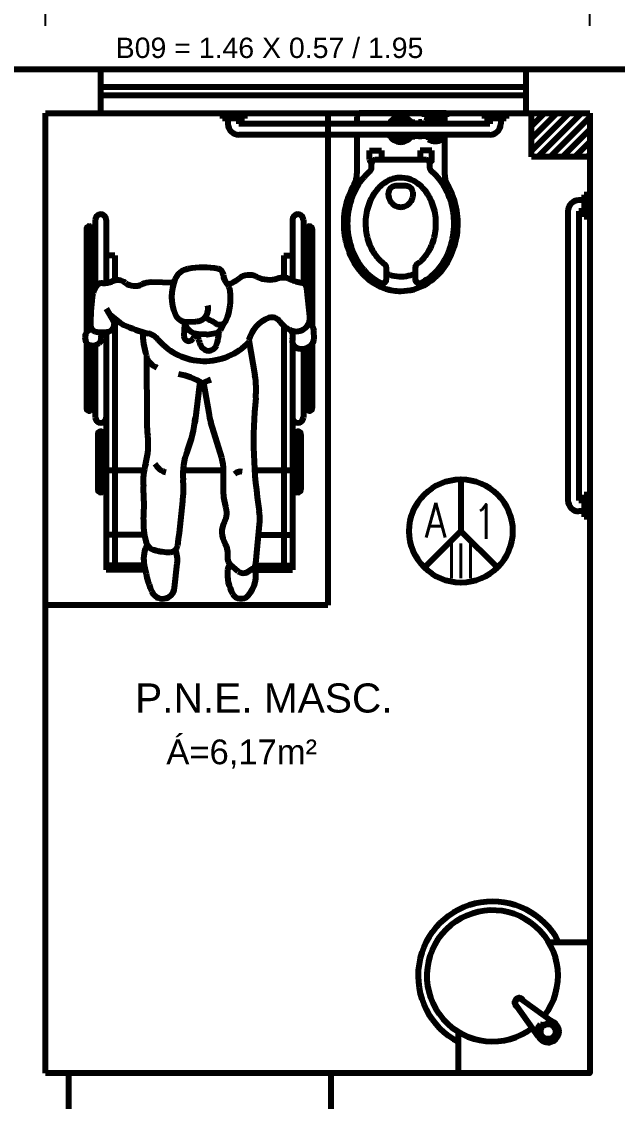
# Model space of a CAD drawing. Header units: metres. Extents: x -15851 to -15710, y 6781 to 6850.
# Drawn here: x -15739.144 to -15737.096, y 6834.722 to 6838.433 of the extents above; entities that cross this region are included whole.
import ezdxf
from ezdxf.enums import TextEntityAlignment as Align

# ---------------------------------------------------------------- set-up
doc = ezdxf.new("R2010")
doc.units = ezdxf.units.M
for name, color, linetype, lineweight in [('BANCADA', 152, 'Continuous', 30), ('cota', 18, 'Continuous', 9), ('parede', 8, 'Continuous', 80)]:
    doc.layers.add(name, color=color, linetype=linetype, lineweight=lineweight)
doc.styles.add('AMBI', font='arial.ttf')
doc.styles.add('arial', font='arial.ttf')
doc.styles.add('STYLE1', font='romans.shx')
doc.dimstyles.new('1-50', dxfattribs={"dimtxt": 0.15, "dimasz": 0.05, "dimexe": 0.1, "dimexo": 0.15, "dimgap": 0.05, "dimtad": 1, "dimzin": 4, "dimdsep": 46, "dimtxsty": 'arial', "dimblk": 'ARCHTICK', "dimcen": 0, "dimdle": 0.08, "dimclrd": 256, "dimclre": 256, "dimclrt": 256, "dimadec": 1, "dimazin": 0, "dimtfac": 1, "dimtix": 1, "dimtmove": 0, "dimatfit": 0, "dimldrblk": 'ARCHTICK', "dimfxl": 1, "dimtolj": 1, "dimarcsym": 0})

# ---------------------------------------------------------------- blocks, each defined once
blk = doc.blocks.new('_ArchTick')
at = {"color": 0, "linetype": 'ByBlock', "const_width": 0.15}
blk.add_lwpolyline([(-0.5, -0.5), (0.5, 0.5)], dxfattribs=at)
blk = doc.blocks.new('*D203')
at = {"layer": 'cota', "lineweight": -2, "transparency": 16777216}
for p, q in [((-15739.2511, 6838.4187), (-15739.2511, 6839.0839)), ((-15739.0611, 6838.4187), (-15739.0611, 6839.0839)), ((-15739.2511, 6838.9839), (-15739.3011, 6838.9839)), ((-15739.2511, 6838.9839), (-15739.0611, 6838.9839)), ((-15739.0611, 6838.9839), (-15739.0111, 6838.9839))]:
    blk.add_line(p, q, dxfattribs=at)
at = {"layer": 'Defpoints', "color": 0, "transparency": 16777216}
for p in [(-15739.0611, 6838.9839), (-15739.2511, 6838.2687), (-15739.0611, 6838.2687)]:
    blk.add_point(p, dxfattribs=at)
at = {"layer": 'cota', "lineweight": -2, "transparency": 16777216, "xscale": 0.05, "yscale": 0.05, "zscale": 0.05}
blk.add_blockref('_ArchTick', (-15739.2511, 6838.9839), dxfattribs=at)
at = {"layer": 'cota', "lineweight": -2, "transparency": 16777216, "xscale": 0.05, "yscale": 0.05, "zscale": 0.05, "rotation": 180}
blk.add_blockref('_ArchTick', (-15739.0611, 6838.9839), dxfattribs=at)
at = {"layer": 'cota', "transparency": 16777216, "insert": (-15739.1561, 6839.1105), "char_height": 0.15, "attachment_point": 5, "style": 'arial'}
blk.add_mtext('\\A1;.19', dxfattribs=at)
blk = doc.blocks.new('*D204')
at = {"layer": 'cota', "lineweight": -2, "transparency": 16777216}
for p, q in [((-15739.0611, 6838.4187), (-15739.0611, 6839.0839)), ((-15737.1911, 6838.4187), (-15737.1911, 6839.0839)), ((-15739.1411, 6838.9839), (-15737.1111, 6838.9839))]:
    blk.add_line(p, q, dxfattribs=at)
at = {"layer": 'Defpoints', "color": 0, "transparency": 16777216}
for p in [(-15737.1911, 6838.9839), (-15739.0611, 6838.2687), (-15737.1911, 6838.2687)]:
    blk.add_point(p, dxfattribs=at)
at = {"layer": 'cota', "lineweight": -2, "transparency": 16777216, "xscale": 0.05, "yscale": 0.05, "zscale": 0.05, "rotation": 180}
blk.add_blockref('_ArchTick', (-15739.0611, 6838.9839), dxfattribs=at)
at = {"layer": 'cota', "lineweight": -2, "transparency": 16777216, "xscale": 0.05, "yscale": 0.05, "zscale": 0.05}
blk.add_blockref('_ArchTick', (-15737.1911, 6838.9839), dxfattribs=at)
at = {"layer": 'cota', "transparency": 16777216, "insert": (-15738.1261, 6839.1105), "char_height": 0.15, "attachment_point": 5, "style": 'arial'}
blk.add_mtext('\\A1;1.87', dxfattribs=at)
blk = doc.blocks.new('*D205')
at = {"layer": 'cota', "lineweight": -2, "transparency": 16777216}
for p, q in [((-15737.1911, 6838.4187), (-15737.1911, 6839.0839)), ((-15737.0011, 6838.4187), (-15737.0011, 6839.0839)), ((-15737.1911, 6838.9839), (-15737.2411, 6838.9839)), ((-15737.1911, 6838.9839), (-15737.0011, 6838.9839)), ((-15737.0011, 6838.9839), (-15736.9511, 6838.9839))]:
    blk.add_line(p, q, dxfattribs=at)
at = {"layer": 'Defpoints', "color": 0, "transparency": 16777216}
for p in [(-15737.0011, 6838.9839), (-15737.1911, 6838.2687), (-15737.0011, 6838.2687)]:
    blk.add_point(p, dxfattribs=at)
at = {"layer": 'cota', "lineweight": -2, "transparency": 16777216, "xscale": 0.05, "yscale": 0.05, "zscale": 0.05}
blk.add_blockref('_ArchTick', (-15737.1911, 6838.9839), dxfattribs=at)
at = {"layer": 'cota', "lineweight": -2, "transparency": 16777216, "xscale": 0.05, "yscale": 0.05, "zscale": 0.05, "rotation": 180}
blk.add_blockref('_ArchTick', (-15737.0011, 6838.9839), dxfattribs=at)
at = {"layer": 'cota', "transparency": 16777216, "insert": (-15737.0961, 6839.1105), "char_height": 0.15, "attachment_point": 5, "style": 'arial'}
blk.add_mtext('\\A1;.19', dxfattribs=at)
blk = doc.blocks.new('flksdf')
at = {"layer": 'parede'}
for p, q in [((-15687.3576, 6838.2687), (-15687.7775, 6838.2687)), ((-15687.3576, 6838.1187), (-15687.3576, 6838.2687)), ((-15685.8975, 6838.2687), (-15687.3575, 6838.2687)), ((-15685.3375, 6838.2687), (-15685.8975, 6838.2687)), ((-15685.8975, 6838.2687), (-15685.8975, 6838.1187)), ((-15687.5475, 6834.8187), (-15687.5475, 6838.1187)), ((-15687.5475, 6838.1187), (-15687.3576, 6838.1187)), ((-15687.3575, 6838.1187), (-15685.8975, 6838.1187)), ((-15686.9395, 6838.1187), (-15686.9395, 6838.0999)), ((-15686.8645, 6838.0999), (-15686.9395, 6838.0999)), ((-15686.9207, 6838.0999), (-15686.9207, 6838.0812)), ((-15686.8832, 6838.0999), (-15686.8832, 6838.0812)), ((-15686.8645, 6838.1187), (-15686.8645, 6838.0999)), ((-15686.2457, 6838.1187), (-15686.2457, 6838.1062)), ((-15686.2332, 6838.1027), (-15686.2332, 6838.0841)), ((-15686.2301, 6838.102), (-15686.2301, 6838.0903)), ((-15686.2114, 6838.1), (-15686.2114, 6838.0903)), ((-15686.2051, 6838.1), (-15686.2051, 6838.0903)), ((-15686.1864, 6838.102), (-15686.1864, 6838.0903)), ((-15686.1832, 6838.1027), (-15686.1832, 6838.0841)), ((-15686.1707, 6838.1187), (-15686.1707, 6838.1062)), ((-15686.0395, 6838.1187), (-15686.0395, 6838.0999)), ((-15685.9645, 6838.0999), (-15686.0395, 6838.0999)), ((-15686.0207, 6838.0999), (-15686.0207, 6838.0812)), ((-15685.9832, 6838.0999), (-15685.9832, 6838.0812)), ((-15685.9645, 6838.1187), (-15685.9645, 6838.0999)), ((-15685.8975, 6838.1187), (-15685.6775, 6838.1187)), ((-15685.8775, 6838.1187), (-15685.6775, 6838.1187)), ((-15685.8775, 6837.9687), (-15685.8775, 6838.1187)), ((-15685.6775, 6838.1187), (-15685.6775, 6834.8187)), ((-15685.6775, 6838.1187), (-15685.6775, 6837.9687)), ((-15686.0207, 6838.0812), (-15686.8832, 6838.0812)), ((-15686.2909, 6838.0872), (-15686.279, 6838.0872)), ((-15686.279, 6838.0872), (-15686.279, 6838.0812)), ((-15686.279, 6838.0841), (-15686.2665, 6838.0841)), ((-15686.2665, 6838.0872), (-15686.2665, 6838.0812)), ((-15686.254, 6838.0872), (-15686.2665, 6838.0872)), ((-15686.254, 6838.0872), (-15686.254, 6838.0812)), ((-15686.254, 6838.0841), (-15686.1832, 6838.0841)), ((-15686.227, 6838.0872), (-15686.2145, 6838.0872)), ((-15686.202, 6838.0872), (-15686.1895, 6838.0872)), ((-15686.0207, 6838.0437), (-15686.8832, 6838.0437)), ((-15686.2909, 6838.0376), (-15686.279, 6838.0376)), ((-15686.279, 6838.0437), (-15686.279, 6838.0376)), ((-15686.279, 6838.0408), (-15686.2665, 6838.0408)), ((-15686.2665, 6838.0437), (-15686.2665, 6838.0376)), ((-15686.254, 6838.0376), (-15686.2665, 6838.0376)), ((-15686.254, 6838.0437), (-15686.254, 6838.0376)), ((-15686.254, 6838.0408), (-15686.1832, 6838.0408)), ((-15686.2332, 6838.0408), (-15686.2332, 6838.0283)), ((-15686.2301, 6838.0314), (-15686.2301, 6838.0267)), ((-15686.227, 6838.0345), (-15686.2145, 6838.0345)), ((-15686.2114, 6838.0314), (-15686.2114, 6838.0221)), ((-15686.2051, 6838.0314), (-15686.2051, 6838.0221)), ((-15686.202, 6838.0345), (-15686.1895, 6838.0345)), ((-15686.1864, 6838.0314), (-15686.1864, 6838.0267)), ((-15686.1832, 6838.0408), (-15686.1832, 6838.0283)), ((-15685.6775, 6837.9687), (-15685.8775, 6837.9687)), ((-15685.6962, 6837.8374), (-15685.6962, 6837.7624)), ((-15685.6775, 6837.8374), (-15685.6962, 6837.8374)), ((-15685.6962, 6837.8187), (-15685.715, 6837.8187)), ((-15685.7525, 6837.7812), (-15685.7525, 6836.7874)), ((-15685.715, 6837.7812), (-15685.715, 6836.7874)), ((-15685.6962, 6837.7812), (-15685.715, 6837.7812)), ((-15685.6775, 6837.7624), (-15685.6962, 6837.7624)), ((-15687.3768, 6837.7519), (-15687.3768, 6837.5182)), ((-15687.3395, 6837.7519), (-15687.3395, 6837.5342)), ((-15686.699, 6837.7519), (-15686.699, 6837.5441)), ((-15686.6617, 6837.7519), (-15686.6617, 6837.5332)), ((-15687.4074, 6837.7202), (-15687.4074, 6837.3618)), ((-15687.3888, 6837.7202), (-15687.3888, 6837.4755)), ((-15686.6497, 6837.7202), (-15686.6497, 6837.518)), ((-15686.6311, 6837.7202), (-15686.6311, 6837.3881)), ((-15687.3096, 6837.6292), (-15687.3395, 6837.6292)), ((-15687.3096, 6837.6292), (-15687.3096, 6837.5432)), ((-15686.7289, 6837.6292), (-15686.7289, 6837.5523)), ((-15686.7289, 6837.6292), (-15686.699, 6837.6292)), ((-15687.1068, 6837.5353), (-15687.185, 6837.537)), ((-15686.6391, 6837.4206), (-15686.6495, 6837.5165)), ((-15687.3394, 6837.4466), (-15687.3148, 6837.4058)), ((-15687.3272, 6837.4262), (-15687.2941, 6837.3995)), ((-15687.3213, 6837.4215), (-15687.3243, 6837.4215)), ((-15687.3096, 6837.4121), (-15687.3096, 6836.549)), ((-15687.0753, 6837.4027), (-15687.0658, 6837.386)), ((-15687.0705, 6837.3944), (-15687.0721, 6837.352)), ((-15687.0606, 6837.4009), (-15687.0315, 6837.4025)), ((-15686.9353, 6837.396), (-15686.9479, 6837.3729)), ((-15687.4089, 6837.3597), (-15687.4018, 6837.3695)), ((-15687.3395, 6837.3662), (-15687.3395, 6836.549)), ((-15687.0328, 6837.3609), (-15687.0409, 6837.3442)), ((-15686.9941, 6837.3578), (-15687.0222, 6837.3592)), ((-15686.9921, 6837.3579), (-15686.9644, 6837.3616)), ((-15686.7289, 6837.3869), (-15686.7289, 6836.549)), ((-15686.699, 6837.3645), (-15686.699, 6837.3417)), ((-15686.625, 6837.3429), (-15686.6252, 6837.3702)), ((-15687.4086, 6837.3317), (-15687.4116, 6837.3479)), ((-15687.4074, 6837.3284), (-15687.4074, 6837.1043)), ((-15687.3888, 6837.3201), (-15687.3888, 6837.1043)), ((-15687.3768, 6837.3212), (-15687.3768, 6837.0726)), ((-15686.8486, 6837.3376), (-15686.828, 6837.2174)), ((-15686.699, 6837.328), (-15686.699, 6836.549)), ((-15686.6311, 6837.3256), (-15686.6311, 6837.1043)), ((-15687.2009, 6837.2851), (-15687.1996, 6837.0521)), ((-15686.6617, 6837.3088), (-15686.6617, 6837.0726)), ((-15686.6497, 6837.3118), (-15686.6497, 6837.1043)), ((-15687.0172, 6837.1951), (-15687.0349, 6837.0533)), ((-15687.0045, 6837.1913), (-15686.9871, 6837.088)), ((-15686.9422, 6836.9334), (-15686.9794, 6837.0554)), ((-15687.3683, 6837.0142), (-15687.3683, 6836.8252)), ((-15687.348, 6837.0142), (-15687.348, 6836.8252)), ((-15686.6905, 6837.0142), (-15686.6905, 6836.8252)), ((-15686.6702, 6837.0142), (-15686.6702, 6836.8252)), ((-15687.2092, 6836.8897), (-15687.3395, 6836.8897)), ((-15686.9357, 6836.8897), (-15687.0757, 6836.8897)), ((-15686.9361, 6836.8089), (-15686.9357, 6836.8894)), ((-15686.699, 6836.8897), (-15686.8295, 6836.8897)), ((-15686.1202, 6836.8598), (-15686.1202, 6836.6821)), ((-15685.6775, 6836.8062), (-15685.6962, 6836.8062)), ((-15685.6962, 6836.8062), (-15685.6962, 6836.7312)), ((-15685.6962, 6836.7874), (-15685.715, 6836.7874)), ((-15685.6962, 6836.7499), (-15685.715, 6836.7499)), ((-15685.6775, 6836.7312), (-15685.6962, 6836.7312)), ((-15686.8247, 6836.5704), (-15686.8117, 6836.7159)), ((-15687.2081, 6836.6684), (-15687.3395, 6836.6684)), ((-15686.816, 6836.6684), (-15686.699, 6836.6684)), ((-15686.1202, 6836.6821), (-15686.2459, 6836.5564)), ((-15686.1202, 6836.6821), (-15685.9946, 6836.5564)), ((-15687.2082, 6836.5631), (-15687.3395, 6836.5631)), ((-15687.2056, 6836.549), (-15687.3395, 6836.549)), ((-15687.1043, 6836.4863), (-15687.0951, 6836.5705)), ((-15686.8853, 6836.5432), (-15686.9118, 6836.5655)), ((-15686.8543, 6836.5411), (-15686.8354, 6836.553)), ((-15686.8269, 6836.549), (-15686.699, 6836.549)), ((-15686.8266, 6836.5631), (-15686.699, 6836.5631)), ((-15685.9335, 6835.056), (-15685.9272, 6835.0471)), ((-15685.9147, 6835.0747), (-15685.9059, 6835.0684)), ((-15685.9059, 6835.0684), (-15685.804, 6834.9955)), ((-15685.9272, 6835.0471), (-15685.8543, 6834.9452)), ((-15687.4675, 6834.8187), (-15687.5475, 6834.8187)), ((-15686.5675, 6834.8187), (-15687.4675, 6834.8187)), ((-15686.5675, 6834.8187), (-15687.4675, 6834.8187)), ((-15687.4675, 6834.6137), (-15687.4675, 6834.8187)), ((-15685.6775, 6834.8187), (-15686.5675, 6834.8187)), ((-15686.5675, 6834.8187), (-15686.5675, 6834.6137))]:
    blk.add_line(p, q, dxfattribs=at)
at = {"layer": 'parede', "linetype": 'ByBlock', "ltscale": 0.15}
for p, q in [((-15687.3575, 6838.2087), (-15685.8975, 6838.2087)), ((-15687.3575, 6838.1787), (-15687.3575, 6838.2087)), ((-15685.8975, 6838.2087), (-15685.8975, 6838.1787)), ((-15685.8975, 6838.1787), (-15687.3575, 6838.1787))]:
    blk.add_line(p, q, dxfattribs=at)
at = {"layer": 'parede', "ltscale": 0.15}
for p, q in [((-15686.5777, 6838.1187), (-15686.5777, 6836.4268)), ((-15686.5777, 6836.4268), (-15687.5475, 6836.4268))]:
    blk.add_line(p, q, dxfattribs=at)
at = {"layer": 'parede', "linetype": 'Continuous'}
for p, q in [((-15686.4774, 6838.1062), (-15686.4774, 6838.0812)), ((-15686.1707, 6838.1187), (-15686.4649, 6838.1187)), ((-15686.1766, 6838.1043), (-15686.1766, 6838.0812)), ((-15685.8775, 6838.1165), (-15685.8753, 6838.1187)), ((-15685.8775, 6838.074), (-15685.8328, 6838.1187)), ((-15685.8775, 6838.0316), (-15685.7904, 6838.1187)), ((-15685.8775, 6837.9892), (-15685.748, 6838.1187)), ((-15685.8555, 6837.9687), (-15685.7055, 6838.1187)), ((-15685.8131, 6837.9687), (-15685.6775, 6838.1043)), ((-15685.7707, 6837.9687), (-15685.6775, 6838.0619)), ((-15686.4774, 6838.0437), (-15686.4774, 6837.9103)), ((-15686.1766, 6838.0437), (-15686.1766, 6837.9103)), ((-15686.4343, 6837.9595), (-15686.4343, 6837.9899)), ((-15686.4343, 6837.9899), (-15686.3936, 6837.9899)), ((-15686.3936, 6837.9899), (-15686.3936, 6837.9595)), ((-15686.2197, 6837.9899), (-15686.2604, 6837.9899)), ((-15686.2604, 6837.9899), (-15686.2604, 6837.9595)), ((-15686.2197, 6837.9595), (-15686.2197, 6837.9899)), ((-15685.7283, 6837.9687), (-15685.6775, 6838.0195)), ((-15686.2395, 6837.9576), (-15686.4145, 6837.9576)), ((-15685.6858, 6837.9687), (-15685.6775, 6837.9771)), ((-15686.427, 6837.9295), (-15686.427, 6837.9451)), ((-15686.227, 6837.9295), (-15686.227, 6837.9451)), ((-15686.377, 6837.5891), (-15686.377, 6837.546))]:
    blk.add_line(p, q, dxfattribs=at)
at = {"layer": 'parede'}
for points in [[(-15686.3128, 6838.0812), (-15686.3145, 6838.0841), (-15686.3395, 6838.0841), (-15686.3412, 6838.0812)], [(-15686.3412, 6838.0437), (-15686.3395, 6838.0408), (-15686.3145, 6838.0408), (-15686.3128, 6838.0437)], [(-15685.8189, 6835.2694), (-15685.6775, 6835.2694), (-15685.6775, 6834.8187), (-15686.1282, 6834.8187), (-15686.1282, 6834.9601)]]:
    blk.add_lwpolyline(points, dxfattribs=at)
at = {"layer": 'parede', "linetype": 'Continuous', "flags": 128}
for points in [[(-15686.2846, 6837.8461, 0.377621), (-15686.3094, 6837.868), (-15686.3446, 6837.868, 0.377621), (-15686.3694, 6837.8461)], [(-15686.2715, 6837.5995, 0.248891), (-15686.277, 6837.5891), (-15686.277, 6837.546, 0.551149), (-15686.2591, 6837.5348)]]:
    blk.add_lwpolyline(points, format="xyb", dxfattribs=at)
at = {"layer": 'parede'}
for centre, radius in [((-15686.1202, 6836.6821), 0.1777), ((-15685.8205, 6834.9618), 0.0255)]:
    blk.add_circle(centre, radius, dxfattribs=at)
at = {"layer": 'parede', "linetype": 'Continuous'}
for centre, radius, start, end in [((-15686.4649, 6838.1062), 0.0125, 90, 180), ((-15686.4218, 6837.9595), 0.0125, 180, 247.3817), ((-15686.4145, 6837.9451), 0.0125, 90, 180), ((-15686.4061, 6837.9595), 0.0125, 350.9999, 0), ((-15686.2479, 6837.9595), 0.0125, 180, 189.0001), ((-15686.2395, 6837.9451), 0.0125, 0, 90), ((-15686.2322, 6837.9595), 0.0125, 292.6183, 0), ((-15686.5524, 6837.9103), 0.075, 329.4655, 0), ((-15686.4395, 6837.9295), 0.0125, 309.6473, 0), ((-15686.2145, 6837.9295), 0.0125, 180, 230.3906), ((-15686.1016, 6837.9103), 0.075, 180, 210.5285), ((-15686.3895, 6837.5891), 0.0125, 0, 55.8586), ((-15686.3895, 6837.546), 0.0125, 244.5524, 0)]:
    blk.add_arc(centre, radius, start, end, dxfattribs=at)
at = {"layer": 'parede'}
for centre, radius, start, end in [((-15686.327, 6838.0624), 0.0437, 25.3769, 154.6231), ((-15686.2082, 6838.2155), 0.1156, 251.0754, 288.9246), ((-15686.8832, 6838.0812), 0.0375, 180, 270), ((-15686.327, 6838.0624), 0.025, 48.5904, 131.4096), ((-15686.1989, 6838.0624), 0.0406, 147.7958, 152.5136), ((-15686.227, 6838.0903), 0.00313, 180, 270), ((-15686.2145, 6838.0903), 0.00313, 270, 0), ((-15686.202, 6838.0903), 0.00313, 180, 270), ((-15686.1895, 6838.0903), 0.00313, 270, 0), ((-15686.2176, 6838.0624), 0.0406, 27.4869, 32.2048), ((-15686.0207, 6838.0812), 0.0375, 270, 0), ((-15686.327, 6838.0624), 0.0437, 205.3769, 334.6231), ((-15686.327, 6838.0624), 0.025, 228.5904, 311.4096), ((-15686.1989, 6838.0624), 0.0406, 207.4864, 212.2042), ((-15686.2082, 6838.0751), 0.0531, 241.9275, 298.0725), ((-15686.227, 6838.0314), 0.00313, 90, 180), ((-15686.2145, 6838.0314), 0.00313, 0, 90), ((-15686.202, 6838.0314), 0.00313, 90, 180), ((-15686.1895, 6838.0314), 0.00313, 0, 90), ((-15686.2176, 6838.0624), 0.0406, 327.7952, 332.5131), ((-15685.715, 6837.7812), 0.0375, 90, 180), ((-15687.3582, 6837.7519), 0.0187, 0, 180), ((-15686.6803, 6837.7519), 0.0187, 0, 180), ((-15687.3981, 6837.7202), 0.00933, 0, 180), ((-15686.6404, 6837.7202), 0.00933, 0, 180), ((-15687.0469, 6837.5237), 0.0604, 100.0443, 158.1335), ((-15687.0055, 6837.2898), 0.2979, 80.2167, 100.0443), ((-15686.9586, 6837.5618), 0.0219, 0.9535, 80.2167), ((-15687.3472, 6837.599), 0.0653, 266.2268, 295.2149), ((-15687.3002, 6837.4993), 0.0449, 53.1315, 115.2149), ((-15686.9565, 6837.4874), 0.1578, 158.1335, 202.3739), ((-15686.8954, 6837.5628), 0.0412, 180.9535, 221.3289), ((-15686.9686, 6837.6603), 0.1393, 289.7257, 307.5222), ((-15686.8477, 6837.5029), 0.0591, 63.5166, 127.5222), ((-15686.778, 6837.6429), 0.0972, 243.5166, 286.5694), ((-15686.732, 6837.4883), 0.0641, 67.1485, 106.5694), ((-15686.6232, 6837.7464), 0.216, 247.1485, 258.553), ((-15687.3066, 6837.4768), 0.0815, 145.4123, 173.5457), ((-15687.3531, 6837.5088), 0.0251, 86.2268, 145.4123), ((-15687.2405, 6837.5788), 0.0545, 233.1315, 296.463), ((-15687.1865, 6837.4703), 0.0667, 88.7191, 116.463), ((-15686.9669, 6837.5), 0.0539, 6.4099, 41.3289), ((-15687.1236, 6837.4824), 0.2116, 339.5864, 6.4099), ((-15686.6702, 6837.5142), 0.0209, 6.1738, 78.553), ((-15686.4303, 6837.3776), 0.9635, 173.5457, 179.2953), ((-15687.0629, 6837.4436), 0.0428, 202.3739, 273.0345), ((-15687.0315, 6837.4453), 0.0428, 270, 15.4377), ((-15687.3716, 6837.3892), 0.022, 179.2953, 256.2891), ((-15687.3366, 6837.3927), 0.0254, 284.3528, 31.0291), ((-15687.2514, 6837.4524), 0.0679, 231.1007, 245.8172), ((-15687.0639, 6837.8701), 0.5257, 245.8172, 255.644), ((-15687.1834, 6837.0258), 0.4304, 59.1701, 64.8848), ((-15686.9496, 6837.4176), 0.0259, 239.1701, 339.5864), ((-15686.7436, 6837.3133), 0.1077, 109.9444, 166.9452), ((-15686.7693, 6837.3841), 0.0324, 34.5485, 109.9444), ((-15686.672, 6837.4511), 0.0857, 214.5485, 248.1434), ((-15686.6863, 6837.4155), 0.0474, 248.1434, 6.1738), ((-15686.6557, 6837.37), 0.0306, 0.3734, 64.0963), ((-15687.3967, 6837.3507), 0.0152, 143.805, 190.699), ((-15687.3912, 6837.3618), 0.0131, 76.4185, 143.805), ((-15687.3541, 6837.4611), 0.096, 256.2891, 284.3528), ((-15687.3285, 6837.3464), 0.0288, 139.4894, 187.8265), ((-15686.9438, 6837.369), 0.2704, 180.5698, 198.0744), ((-15687.2108, 6837.2962), 0.0666, 40.6612, 75.644), ((-15687.0196, 6837.4124), 0.0532, 209.7251, 267.1058), ((-15686.9181, 6837.3664), 0.1072, 183.7076, 207.295), ((-15686.9936, 6837.3689), 0.0111, 267.1058, 277.5231), ((-15686.9673, 6837.3836), 0.0222, 277.5231, 331.3712), ((-15687.0807, 6837.3672), 0.1289, 338.468, 0.2381), ((-15686.7408, 6837.3531), 0.0434, 344.409, 23.6829), ((-15687.3976, 6837.3337), 0.0112, 190.699, 244.4064), ((-15687.3861, 6837.3577), 0.0377, 244.4064, 307.78), ((-15687.3727, 6837.3403), 0.0158, 307.78, 7.8265), ((-15687.0007, 6837.4766), 0.2103, 220.6612, 316.6858), ((-15687.0557, 6837.3513), 0.0164, 177.8272, 334.231), ((-15686.9876, 6837.3305), 0.0289, 207.295, 338.468), ((-15686.6754, 6837.3348), 0.0246, 164.409, 246.7071), ((-15686.6669, 6837.3545), 0.0461, 246.7071, 320.9982), ((-15686.6524, 6837.3428), 0.0273, 320.9982, 0.3734), ((-15687.1418, 6837.3054), 0.0652, 205.1049, 248.8275), ((-15687.124, 6837.0089), 0.2146, 57.274, 81.2195), ((-15687.113, 6837.1687), 0.2891, 354.1619, 9.6849), ((-15686.91, 6837.0038), 0.21, 109.3703, 117.8163), ((-15685.3752, 6836.991), 1.4578, 174.1619, 189.4895), ((-15687.3981, 6837.1043), 0.00933, 180, 0), ((-15686.6404, 6837.1043), 0.00933, 180, 0), ((-15687.3582, 6837.0726), 0.0187, 180, 0), ((-15687.3993, 6837.0985), 0.3672, 337.3879, 355.668), ((-15686.7301, 6837.1314), 0.2606, 189.5756, 196.9445), ((-15686.6803, 6837.0726), 0.0187, 180, 0), ((-15687.3582, 6837.0142), 0.0102, 0, 180), ((-15686.8526, 6837.054), 0.347, 180.312, 187.4493), ((-15686.6803, 6837.0142), 0.0102, 0, 180), ((-15687.4283, 6836.9788), 0.2336, 344.1699, 7.4493), ((-15686.872, 6836.8789), 0.204, 157.3879, 186.056), ((-15686.9834, 6836.8526), 0.2288, 164.1699, 184.4975), ((-15687.1182, 6836.9427), 0.0609, 208.693, 254.3358), ((-15687.0842, 6836.8901), 0.1484, 359.7461, 16.9445), ((-15686.8771, 6836.8562), 0.03, 79.3771, 135.3134), ((-15688.0002, 6836.7727), 0.791, 356.3024, 4.4975), ((-15687.3515, 6836.8281), 0.2782, 355.583, 6.056), ((-15687.3582, 6836.8252), 0.0102, 180, 0), ((-15689.7561, 6837.0138), 2.6899, 351.839, 355.583), ((-15686.815, 6836.8083), 0.1211, 179.7461, 200.1272), ((-15686.6803, 6836.8252), 0.0102, 180, 0), ((-15686.9884, 6836.7448), 0.0635, 331.1107, 20.1272), ((-15685.715, 6836.7874), 0.0375, 180, 270), ((-15686.9786, 6836.7066), 0.2327, 176.3024, 194.8355), ((-15686.9483, 6836.7281), 0.1371, 354.8929, 9.4895), ((-15686.8673, 6836.678), 0.0747, 151.1107, 212.0847), ((-15687.1041, 6836.5868), 0.1065, 152.6529, 188.261), ((-15687.1621, 6836.658), 0.0429, 194.8355, 253.4823), ((-15687.1228, 6836.7906), 0.1811, 253.4823, 271.2881), ((-15687.1193, 6836.6357), 0.0262, 271.2881, 351.839), ((-15687.2002, 6836.5819), 0.1057, 353.7627, 19.5493), ((-15686.985, 6836.6043), 0.0642, 349.8776, 32.0847), ((-15686.8931, 6836.5878), 0.0292, 169.8776, 230.0692), ((-15686.7964, 6836.6315), 0.4174, 188.261, 201.9692), ((-15686.7829, 6836.5346), 0.1398, 174.8934, 209.1731), ((-15686.8741, 6836.5428), 0.0483, 147.7219, 174.8934), ((-15686.8683, 6836.5635), 0.0264, 230.0692, 302.0961), ((-15686.9253, 6836.5284), 0.1006, 317.1659, 17.4034), ((-15686.8477, 6836.5725), 0.023, 302.0961, 354.8929), ((-15687.1453, 6836.4907), 0.0412, 201.9692, 353.7627), ((-15686.876, 6836.4827), 0.0333, 209.1731, 317.1659), ((-15686.012, 6835.1533), 0.2554, 27.0513, 242.9487), ((-15686.012, 6835.1533), 0.2254, 322.571, 307.429), ((-15685.9201, 6835.0614), 0.0159, 26.2845, 243.7155), ((-15685.9185, 6835.0598), 0.0154, 75.8046, 194.1954), ((-15685.8205, 6834.9618), 0.0376, 137.1718, 206.1513), ((-15685.8205, 6834.9618), 0.0376, 206.1513, 63.8487), ((-15685.838, 6835.0119), 0.0266, 247.7472, 330.6562), ((-15685.8205, 6834.9618), 0.0376, 63.8487, 81.2316)]:
    blk.add_arc(centre, radius, start, end, dxfattribs=at)
at = {"layer": 'parede', "linetype": 'Continuous'}
blk.add_ellipse((-15686.327, 6837.8402), major_axis=(0, -0.0449), ratio=0.952683, start_param=4.579645, end_param=7.986726, dxfattribs=at)
for points, knots in [([(-15686.4315, 6837.9198), (-15686.4469, 6837.9071), (-15686.4605, 6837.8916), (-15686.4862, 6837.8521), (-15686.4969, 6837.827), (-15686.5098, 6837.7738), (-15686.512, 6837.7458), (-15686.5076, 6837.6907), (-15686.5011, 6837.6636), (-15686.48, 6837.6142), (-15686.4655, 6837.5919), (-15686.4323, 6837.5572), (-15686.4143, 6837.544), (-15686.3949, 6837.5347)], [3.741091, 3.741091, 3.741091, 3.741091, 4.045411, 4.045411, 4.426754, 4.426754, 4.808096, 4.808096, 5.189438, 5.189438, 5.57078, 5.57078, 5.909278, 5.909278, 5.909278, 5.909278]), ([(-15686.2591, 6837.5348), (-15686.2454, 6837.5413), (-15686.2323, 6837.5498), (-15686.2013, 6837.5762), (-15686.185, 6837.5968), (-15686.1599, 6837.6436), (-15686.1512, 6837.6697), (-15686.1423, 6837.7241), (-15686.1422, 6837.7522), (-15686.1507, 6837.8066), (-15686.1593, 6837.8329), (-15686.184, 6837.8799), (-15686.2002, 6837.9006), (-15686.2203, 6837.918), (-15686.2214, 6837.9189), (-15686.2225, 6837.9198)], [0.373937, 0.373937, 0.373937, 0.373937, 0.613333, 0.613333, 0.994675, 0.994675, 1.376017, 1.376017, 1.757359, 1.757359, 2.138701, 2.138701, 2.520043, 2.520043, 2.542071, 2.542071, 2.542071, 2.542071]), ([(-15686.4878, 6837.8722), (-15686.4921, 6837.8648), (-15686.4961, 6837.8572), (-15686.5108, 6837.8249), (-15686.5181, 6837.7982), (-15686.5245, 6837.7437), (-15686.5235, 6837.7157), (-15686.5135, 6837.6619), (-15686.5044, 6837.636), (-15686.4789, 6837.5894), (-15686.4626, 6837.5686), (-15686.4243, 6837.5352), (-15686.4023, 6837.5225), (-15686.3621, 6837.5095), (-15686.3446, 6837.5067), (-15686.327, 6837.5067), (-15686.312, 6837.5067), (-15686.2971, 6837.5087), (-15686.2589, 6837.5192), (-15686.2365, 6837.5309), (-15686.1971, 6837.5626), (-15686.18, 6837.5826), (-15686.153, 6837.628), (-15686.1431, 6837.6535), (-15686.1314, 6837.7069), (-15686.1295, 6837.7348), (-15686.1342, 6837.7896), (-15686.1406, 6837.8165), (-15686.1553, 6837.8521), (-15686.1604, 6837.8624), (-15686.1662, 6837.8722)], [4.092165, 4.092165, 4.092165, 4.092165, 4.209542, 4.209542, 4.571964, 4.571964, 4.934387, 4.934387, 5.296809, 5.296809, 5.659232, 5.659232, 6.021654, 6.021654, 6.283185, 6.283185, 6.283185, 6.506079, 6.506079, 6.868501, 6.868501, 7.230924, 7.230924, 7.593347, 7.593347, 7.955769, 7.955769, 8.318192, 8.318192, 8.474231, 8.474231, 8.474231, 8.474231]), ([(-15686.2715, 6837.5995), (-15686.2672, 6837.6024), (-15686.2629, 6837.6057), (-15686.2468, 6837.6201), (-15686.2358, 6837.6342), (-15686.2184, 6837.667), (-15686.212, 6837.6859), (-15686.2053, 6837.7255), (-15686.205, 6837.7462), (-15686.2104, 6837.7861), (-15686.2163, 6837.8053), (-15686.2327, 6837.8392), (-15686.2432, 6837.8537), (-15686.267, 6837.8767), (-15686.28, 6837.8849), (-15686.3067, 6837.8951), (-15686.3202, 6837.8971), (-15686.3473, 6837.8951), (-15686.3608, 6837.8911), (-15686.3869, 6837.8767), (-15686.3994, 6837.8662), (-15686.4212, 6837.8393), (-15686.4304, 6837.8229), (-15686.4435, 6837.7864), (-15686.4473, 6837.7663), (-15686.4487, 6837.7257), (-15686.4463, 6837.7053), (-15686.4357, 6837.6673), (-15686.4276, 6837.6497), (-15686.4074, 6837.6203), (-15686.3954, 6837.6083), (-15686.3826, 6837.5996), (-15686.3826, 6837.5995), (-15686.3825, 6837.5995)], [0.509912, 0.509912, 0.509912, 0.509912, 0.634301, 0.634301, 1.001215, 1.001215, 1.368128, 1.368128, 1.735042, 1.735042, 2.101955, 2.101955, 2.468868, 2.468868, 2.835782, 2.835782, 3.202695, 3.202695, 3.569609, 3.569609, 3.936522, 3.936522, 4.303435, 4.303435, 4.670349, 4.670349, 5.037262, 5.037262, 5.404176, 5.404176, 5.771089, 5.771089, 5.773195, 5.773195, 5.773195, 5.773195]), ([(-15686.377, 6837.5678), (-15686.3758, 6837.5673), (-15686.3747, 6837.5668), (-15686.3629, 6837.5618), (-15686.352, 6837.5589), (-15686.33, 6837.5562), (-15686.3189, 6837.5565), (-15686.2974, 6837.56), (-15686.2871, 6837.5632), (-15686.277, 6837.5678)], [5.9223238, 5.9223238, 5.9223238, 5.9223238, 5.9481799, 5.9481799, 6.1834525, 6.1834525, 6.418725, 6.418725, 6.6440049, 6.6440049, 6.6440049, 6.6440049])]:
    blk.add_open_spline(points, degree=3, knots=knots, dxfattribs=at)
at = {"layer": 'parede', "style": 'AMBI'}
blk.add_text('B09 = 1.46 X 0.57 / 1.95', height=0.07, rotation=360, dxfattribs=at).set_placement((-15687.3066, 6838.3078))
at = {"layer": 'parede', "style": 'STYLE1', "width": 0.8}
for s, height, p in [('A', 0.1192, (-15686.207, 6836.6595)), ('1', 0.1192, (-15686.0376, 6836.6548)), ('III', 0.11923, (-15686.1202, 6836.5204))]:
    blk.add_text(s, height=height, rotation=360, dxfattribs=at).set_placement(p, align=Align.CENTER)
at = {"layer": 'parede', "style": 'AMBI'}
for s, height, p in [('P.N.E. MASC.', 0.1, (-15687.2399, 6836.0582)), ('Á=6,17m²', 0.085, (-15687.1326, 6835.8805))]:
    blk.add_text(s, height=height, dxfattribs=at).set_placement(p)

msp = doc.modelspace()

# ---------------------------------------------------------------- block references
at = {"layer": 'BANCADA'}
msp.add_blockref('flksdf', (-51.5136, 0), dxfattribs=at)

# ---------------------------------------------------------------- dimensions: what is measured, and where the dimension line sits
at = {"layer": 'cota'}
for base, p1, p2, picture, middle in [((-15739.0611, 6838.9839), (-15739.2511, 6838.2687), (-15739.0611, 6838.2687), '*D203', (-15739.1561, 6839.1105)), ((-15737.1911, 6838.9839), (-15739.0611, 6838.2687), (-15737.1911, 6838.2687), '*D204', (-15738.1261, 6839.1105)), ((-15737.0011, 6838.9839), (-15737.1911, 6838.2687), (-15737.0011, 6838.2687), '*D205', (-15737.0961, 6839.1105))]:
    dim = msp.add_linear_dim(base=base, p1=p1, p2=p2, dimstyle='1-50', override={"dimtmove": 1}, dxfattribs=at)
    dim.commit()
    dim.dimension.update_dxf_attribs({"geometry": picture, "text_midpoint": middle})

doc.saveas('drawing.dxf')
